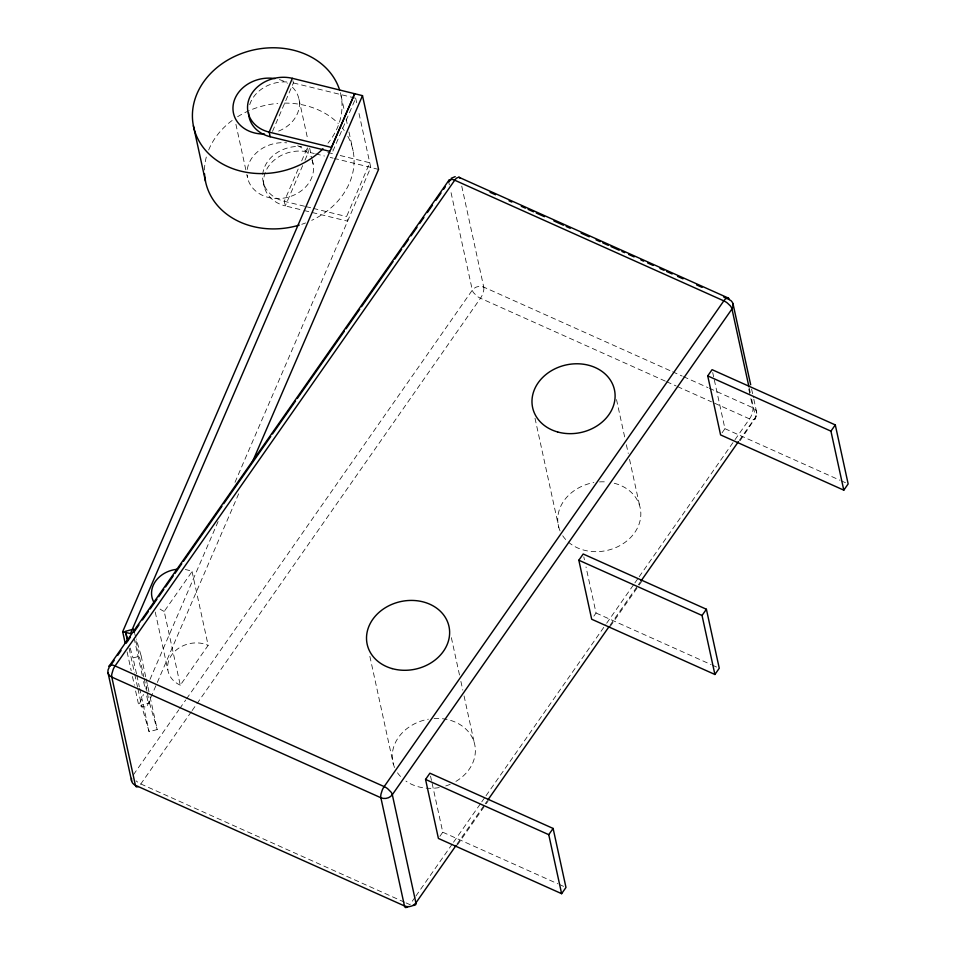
<?xml version="1.0" encoding="UTF-8"?>
<svg xmlns="http://www.w3.org/2000/svg" width="956" height="956" viewBox="0 0 956 956"><rect width="100%" height="100%" fill="white"/><g stroke="black" fill="none" stroke-linecap="round" stroke-linejoin="round"><path stroke-width="0.72" stroke-dasharray="4.78 3.58" d="M272.508 131.366L293.396 82.945L292.644 79.491M298.188 169.009L284.267 201.286L285.27 205.899L302.658 210.153M301.666 160.943L306.888 148.837M302.67 165.555L285.27 205.899A33.496 27.664 -12.3 0 1 265.708 171.363A33.496 27.664 -12.3 0 1 308.465 152.1L314.273 153.522M304.988 160.178L308.465 152.1L307.462 147.487M304.116 210.511L347.59 221.171L346.586 216.558L369.793 162.759L336.452 154.597M238.653 493.834L146.555 707.356L138.763 705.456L143.484 694.498M145.85 689.025L149.399 680.815M149.984 679.441L219.055 519.287M234.997 482.326L370.797 167.372L334.564 158.493M192.072 571.569L208.157 645.336L180.29 685.189L164.205 611.422L192.072 571.569A26.792 22.131 -12.3 0 0 185.309 569.537M133.517 774.659L178.856 709.806M179.716 708.587L185.703 700.019M186.563 698.8L472.312 290.146A8.377 6.919 -12.3 0 1 483.748 287.099L671.291 371.191M191.296 711.79L140.819 783.968A7.959 2.988 -65.8 0 1 140.006 785.019M192.144 710.559L480.474 298.248A7.959 2.988 -65.8 0 0 482.35 294.83L483.628 290.803A9.369 3.513 -65.8 0 0 483.748 287.099M439.868 836.357L442.771 832.21L431.789 781.829M593.867 616.118L596.054 613.011L586.004 566.956M722.043 432.829L724.947 428.682L713.965 378.301M415.035 897.278L409.897 904.627L405.822 902.799M415.884 896.059L452.678 843.443M453.526 842.224L480.904 803.076M481.764 801.845L485.182 796.957M486.042 795.727L605.817 624.447M606.678 623.216L634.055 584.068M634.904 582.837L638.333 577.95M639.182 576.731L734.148 440.919M735.009 439.688L749.552 418.895A7.959 2.988 -65.8 0 0 751.428 415.49L752.838 410.71A9.417 3.537 -65.8 0 0 752.838 407.746L750.639 397.648M456.968 844.148L484.345 805M485.206 803.781L486.915 801.331M610.119 625.14L637.497 585.992M638.345 584.773L640.066 582.324M739.311 440.393L755.563 417.151L751.476 398.401M457.41 844.961L485.433 804.892M486.281 803.673L487.978 801.248M610.263 626.383L638.273 586.315M639.122 585.096L641.679 581.463M740.171 440.596L756.578 416.159L756.566 411.821L753.77 399.01M136.505 673.849L133.039 657.943L141.13 655.78L136.254 638.99M147.284 692.837L149.494 702.959L141.416 705.11L149.124 731.71L157.214 729.548L149.327 693.387M293.396 82.945L355.716 98.217L332.509 152.016L331.756 148.55M327.753 152.458L335.006 154.239M315.719 153.88L324.419 156.007M330.214 157.429L333.106 158.134M378.576 169.415L370.785 167.503L358.488 111.087M304.558 206.257L284.267 201.286A33.496 27.664 -12.3 0 1 263.772 169.248A33.496 27.664 -12.3 0 1 301.606 146.555M306.004 206.616L311.799 208.038M313.245 208.384L346.586 216.558M672.654 371.8L682.166 376.067M683.528 376.676L707.99 387.646M709.352 388.255L752.838 407.746A8.377 6.919 -12.3 0 1 755.563 417.151A9.369 3.932 35 0 1 755.001 419.325L752.683 419.804A7.959 3.346 35 0 1 749.552 418.895L712.865 402.44M665.292 381.109L480.474 298.248A7.959 3.346 35 0 1 477.104 296.24L473.602 292.763A9.417 3.955 35 0 1 472.324 290.158L450.611 190.614M666.655 381.719L676.167 385.985M677.529 386.594L711.503 401.831M724.947 428.682L840.037 480.282M841.388 480.892L845.451 482.708M596.054 613.011L711.133 664.611M712.495 665.221L716.558 667.037M442.771 832.21L557.862 883.81M559.212 884.42L564.626 886.845M404.46 902.189L140.819 783.968A7.959 3.346 35 0 1 137.449 781.96L136.111 780.873M134.629 633.386L135.848 637.592M149.494 702.959L157.214 729.548M130.159 648.013L133.039 657.943M751.595 389.044L753.459 397.588M749.277 388.303L750.209 392.629M748.751 388.996L750.317 396.214M712.71 372.553L713.642 376.867M616.512 399.584L625.093 438.924M626.359 444.755L628.271 453.502M629.538 459.322L639.707 505.951M583.805 556.87L584.439 559.75M535.013 418.25L558.842 527.533M461.736 186.121L483.748 287.099M448.723 181.963L449.356 184.843M355.656 98.074L356.911 103.857M341.041 95.576L344.542 111.589M346.12 118.867L347.709 126.156M348.976 131.976L353.111 150.905M451.363 637.676L459.621 675.569M460.888 681.389L462.8 690.136M464.066 695.968L474.236 742.585M299.025 99.364L307.784 139.516M309.66 148.132L311.847 158.17M312.158 159.604L313.102 163.906M430.535 776.081L431.467 780.395M369.864 656.354L393.37 764.179M263.438 182.716L264.442 187.328M235.905 124.268L246.529 173.036M246.851 174.47L247.473 177.338M155.242 612.079L167.85 669.929M141.13 655.78L145.85 677.481M146.172 678.927L149.005 691.941M135.931 640.759L143.818 676.92M144.141 678.366L146.973 691.391M134.127 638.19L142.325 675.784M143.591 681.58L145.169 688.81M146.746 696.04L148.323 703.269M136.828 675.295L139.349 686.874M139.66 688.32L149.124 731.71M129.108 648.323L134.461 672.905M134.784 674.35L137.616 687.376M137.939 688.822L141.715 706.173M127.1 651.932L131.199 670.742M132.454 676.525L134.354 685.201M135.609 690.985L138.763 705.456M340.384 92.684A75.357 62.26 -12.3 0 1 327.992 143.185M347.817 136.266A75.357 62.26 -12.3 0 1 311.704 220.346M305.562 222.951A75.357 62.26 -12.3 0 1 301.773 224.302M204.476 170.037A75.357 62.26 -12.3 0 1 206.747 155.481M208.671 149.996A75.357 62.26 -12.3 0 1 233.264 119.655M237.59 116.74A75.357 62.26 -12.3 0 1 277.79 103.415M284.47 103.105A75.357 62.26 -12.3 0 1 338.269 123.479M342.14 127.781A75.357 62.26 -12.3 0 1 344.22 130.518M292.428 87.175A33.496 27.664 -12.3 0 1 278.447 131.163M279.427 79.611A33.496 27.664 -12.3 0 1 287.481 83.232M312.003 160.106A33.496 27.664 -12.3 0 1 286.836 197.51A33.496 27.664 -12.3 0 1 247.174 175.378M247.281 169.415A33.496 27.664 -12.3 0 1 286.704 142.838M297.698 145.706A33.496 27.664 -12.3 0 1 310.246 156.533M249.707 104.658A33.496 27.664 -12.3 0 1 287.529 82.013M180.29 685.189A26.792 22.131 -12.3 0 1 171.566 655.099A26.792 22.131 -12.3 0 1 208.157 645.336M164.205 611.422A26.792 22.131 -12.3 0 1 158.517 607.861M434.06 718.53A41.873 34.583 -12.3 0 1 473.889 741.474A41.873 34.583 -12.3 0 1 455.259 781.781M450.228 784.29A41.873 34.583 -12.3 0 1 444.827 786.238M439.222 787.565A41.873 34.583 -12.3 0 1 405.953 781.112M400.528 776.487A41.873 34.583 -12.3 0 1 396.824 771.779M394.589 767.548A41.873 34.583 -12.3 0 1 428.396 719.199M614.242 483.246A41.873 34.583 -12.3 0 1 629.705 538.431A41.873 34.583 -12.3 0 1 561.674 534.117M560.061 530.915A41.873 34.583 -12.3 0 1 593.867 482.565M599.532 481.896A41.873 34.583 -12.3 0 1 606.486 481.955"/><path stroke-width="1.43" d="M252.229 462.346L378.576 169.415L362.491 95.648L292.381 78.332L269.186 132.131L270.19 136.744L329.617 151.299M354.712 93.604L331.505 147.403L269.186 132.131A33.496 27.664 -12.3 0 1 249.624 97.596A33.496 27.664 -12.3 0 1 292.381 78.332M125.2 643.257L122.679 631.689L354.712 93.736M362.491 95.648L130.47 633.589L122.679 631.689M109.175 666.105L448.83 180.373M109.928 666.463L114.206 660.345M117.624 655.457L121.053 650.558M126.18 643.221L130.458 637.102M133.888 632.215L139.014 624.865M142.444 619.978L148.431 611.41M150.14 608.96L156.987 599.173M158.696 596.723L163.823 589.386M165.543 586.936L173.239 575.93M174.948 573.481L181.795 563.693M183.504 561.244L222.007 506.19M223.716 503.74L270.775 436.45M272.484 434L295.583 400.97M297.292 398.521L344.351 331.23M346.06 328.78L359.755 309.206M361.464 306.757L393.119 261.49M394.828 259.04L401.675 249.253M403.384 246.803L408.511 239.466M411.08 235.797L417.067 227.229M419.636 223.561L423.914 217.442M427.344 212.555L432.471 205.205M435.888 200.318L441.027 192.969M443.596 189.3L445.305 186.862M425.551 779.427L429.901 773.201L553.118 828.446L565.976 887.455L561.626 893.681L438.41 838.436L425.551 779.427L548.756 834.672L561.626 893.681M578.834 560.228L583.184 554.002L706.4 609.247L719.259 668.256L714.909 674.482L591.692 619.237L578.834 560.228L702.039 615.473L714.909 674.482M707.727 375.899L712.077 369.673L835.293 424.918L848.151 483.927L843.801 490.153L720.585 434.908L707.727 375.899L830.931 431.144L843.801 490.153M456.12 845.379L415.908 902.882A9.417 3.955 35 0 1 415.609 904.782L413.601 905.559M487.775 800.1L609.259 626.371M640.914 581.105L738.45 441.624M548.756 834.672L553.118 828.446M702.039 615.473L706.4 609.247M830.931 431.144L835.293 424.918M451.184 178.294L455.211 176.645M407.782 906.933L405.762 907.603A9.369 3.513 -65.8 0 1 404.472 905.93L380.882 797.746A9.369 3.513 -65.8 0 1 381.002 794.042L382.281 790.003A7.959 2.988 -65.8 0 1 384.169 786.597L723.823 300.865A7.959 2.988 -65.8 0 1 725.939 298.559L728.269 297.997A9.417 3.537 -65.8 0 1 729.249 299.563A8.377 6.919 -12.3 0 1 731.973 308.967L748.954 386.857M138.262 786.573L136.684 786.955A9.369 3.513 -65.8 0 1 135.394 785.282A8.377 6.919 -12.3 0 1 131.558 778.399M727.946 297.89L458.868 177.23L456.86 177.912A7.959 2.988 -65.8 0 0 454.733 180.218L115.079 665.95A7.959 2.988 -65.8 0 0 113.202 669.355L111.792 674.135A9.417 3.537 -65.8 0 0 111.804 677.087L135.394 785.282L404.472 905.93A8.377 6.919 -12.3 0 0 415.908 902.882L392.319 794.687A9.417 3.955 35 0 0 391.04 792.082L387.539 788.604A7.959 3.346 35 0 0 384.169 786.597L115.079 665.95A7.959 3.346 35 0 0 111.948 665.041L109.641 665.519A9.369 3.932 35 0 0 109.08 667.694A8.377 6.919 -12.3 0 0 111.804 677.099L380.882 797.746A8.377 6.919 -12.3 0 0 392.319 794.687L731.973 308.967A9.369 3.932 35 0 0 730.241 305.753L727.193 302.873A7.959 3.346 35 0 0 723.823 300.865L454.733 180.218A7.959 3.346 35 0 0 451.602 179.31L449.021 180.063A9.417 3.955 35 0 0 448.734 181.963M490.058 192.311L495.495 194.749M509.082 200.844L511.807 202.063M521.319 206.329L525.394 208.157M528.118 209.376L533.544 211.814M536.268 213.033L544.418 216.689M553.93 220.956L563.442 225.222M566.167 226.441L570.242 228.269M581.117 233.144L589.266 236.801M596.066 239.848L600.141 241.677M602.854 242.896L608.291 245.334M611.015 246.552L619.165 250.209M621.89 251.428L624.603 252.647M628.678 254.463L634.115 256.901M640.914 259.948L643.627 261.167M647.702 262.996L653.139 265.433M659.939 268.481L664.014 270.309M666.726 271.528L672.164 273.966M677.601 276.404L683.038 278.841M696.625 284.936L702.062 287.374M723.812 297.125L729.249 299.563M134.222 631.988L133.41 629.191L125.332 631.354L127.686 639.504M732.977 303.626L750.675 384.766M193.387 125.786L205.456 181.114M125.63 632.406L127.53 641.082M108.064 673.024L131.653 781.207M322.973 148.754A75.357 62.26 -12.3 0 1 207.5 152.47A75.357 62.26 -12.3 0 1 234.519 56.476A75.357 62.26 -12.3 0 1 339.559 89.84M299.216 225.114A75.357 62.26 -12.3 0 1 204.536 173.753M264.501 134.019A33.496 27.664 -12.3 0 1 233.372 103.869A33.496 27.664 -12.3 0 1 274.946 78.595M270.19 136.744A33.496 27.664 -12.3 0 1 248.548 112.653M154.083 602.615A26.792 22.131 -12.3 0 1 177.41 569.25M449.153 181.413A8.377 6.919 -12.3 0 1 450.826 179.895M458.868 177.23A9.369 3.513 -65.8 0 1 459.896 178.115M392.151 668.603A41.873 34.583 -12.3 0 0 449.284 628.056A41.873 34.583 -12.3 0 0 382.782 609.414A41.873 34.583 -12.3 0 0 392.151 668.603M557.623 431.969A41.873 34.583 -12.3 0 0 614.756 391.422A41.873 34.583 -12.3 0 0 548.254 372.768A41.873 34.583 -12.3 0 0 557.623 431.969"/></g></svg>
